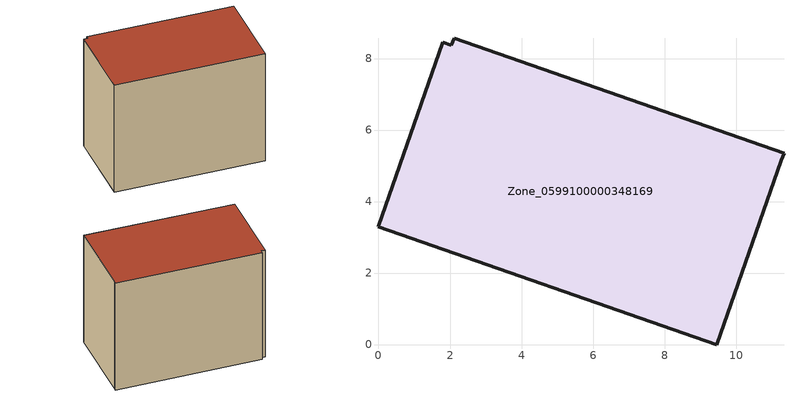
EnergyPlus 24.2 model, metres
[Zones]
Zone_0599100000348169
 floor ground (C_G): 2.04,8.37 2.11,8.56 11.34,5.35 11.26,5.16 9.46,0 0,3.29 1.8,8.46 z0
 wall outside (C_F): 0,3.29 9.46,0 11.26,5.16 11.34,5.35 2.11,8.56 2.04,8.37 1.8,8.46 0,3.29 z0:8.01
 roof outside (C_R): 2.04,8.37 1.8,8.46 0,3.29 9.46,0 11.26,5.16 11.34,5.35 2.11,8.56 z8.01
[BUILDING]
Pand.0599100000348169: North Axis=0; Terrain=City; Loads Convergence Tolerance Value=0.04; Temperature Convergence Tolerance Value=0.4; Solar Distribution=FullExterior; Maximum Number of Warmup Days=25; Minimum Number of Warmup Days=1
[Site:Location]
Rotterdam.The.Hague.AP_ZH_NLD Design_Conditions: Latitude=51.96; Longitude=4.45; Time Zone=1; Elevation=-4.5
[SITE:GROUNDTEMPERATURE:BUILDINGSURFACE]
18, 18, 18, 18, 18, 18, 18, 18, 18, 18, 18, 18
[MATERIAL] Thermal Absorptance=0.9; Solar Absorptance=0.7; Visible Absorptance=0.7
Name | Roughness | Thickness | Conductivity | Density | Specific Heat
G.TC.1992-2005 | MediumSmooth | 0.15 | 0.06 | 540 | 1210
F.TC.1992-2005 | Rough | 0.3 | 0.12 | 1920 | 840
R.TC.1992-2005 | MediumRough | 0.2 | 0.08 | 1500 | 1000
[CONSTRUCTION]
C_G: G.TC.1992-2005
C_F: F.TC.1992-2005
C_R: R.TC.1992-2005
[ZONE]
Zone_0599100000348169: Type=1; Multiplier=1; Ceiling Height=Autocalculate; Volume=Autocalculate; Floor Area=autocalculate; Part of Total Floor Area=Yes
[ZONEINFILTRATION:DESIGNFLOWRATE]
Infil_Zone_0599100000348169: Zone or ZoneList or Space or SpaceList=Zone_0599100000348169; Schedule=AlwaysOn; Design Flow Rate Calculation Method=Flow/Area; Flow Rate per Floor Area=0.0015; Constant Term Coefficient=1; Temperature Term Coefficient=0; Velocity Term Coefficient=0; Velocity Squared Term Coefficient=0
[HVACTEMPLATE:ZONE:IDEALLOADSAIRSYSTEM]
Zone_0599100000348169: Maximum Heating Supply Air Temperature=50; Minimum Cooling Supply Air Temperature=13; Maximum Heating Supply Air Humidity Ratio=0.0156; Minimum Cooling Supply Air Humidity Ratio=0.0077; Heating Limit=NoLimit; Cooling Limit=NoLimit; Dehumidification Control Type=ConstantSensibleHeatRatio; Cooling Sensible Heat Ratio=0.7; Dehumidification Setpoint=60; Humidification Control Type=None; Humidification Setpoint=30; Outdoor Air Method=None; Outdoor Air Flow Rate per Person=0.00944; Outdoor Air Flow Rate per Zone Floor Area=0; Outdoor Air Flow Rate per Zone=0; Demand Controlled Ventilation Type=None; Outdoor Air Economizer Type=NoEconomizer; Heat Recovery Type=None; Sensible Heat Recovery Effectiveness=0.7; Latent Heat Recovery Effectiveness=0.65
[ZONECONTROL:THERMOSTAT]
ThermostatControl_Zone_0599100000348169: Zone or ZoneList=Zone_0599100000348169; Control Type Schedule=DualSetpointControlType; Control 1=Thermostat_Zone_0599100000348169; Temperature Difference Between Cutout And Setpoint=0
[THERMOSTATSETPOINT:DUALSETPOINT]
Thermostat_Zone_0599100000348169: Heating Setpoint Temperature Schedule=HeatingSetpoint_Zone_0599100000348169; Cooling Setpoint Temperature Schedule=CoolingSetpoint_Zone_0599100000348169
[SCHEDULE:COMPACT]
HeatingSetpoint_Zone_0599100000348169: Through: 12/31, For: AllDays, Until: 24:00, 21
CoolingSetpoint_Zone_0599100000348169: Through: 12/31, For: AllDays, Until: 24:00, 24
DualSetpointControlType: Through: 12/31, For: AllDays, Until: 24:00, 4
AlwaysOn: Through: 12/31, For: AllDays, Until: 24:00, 1
